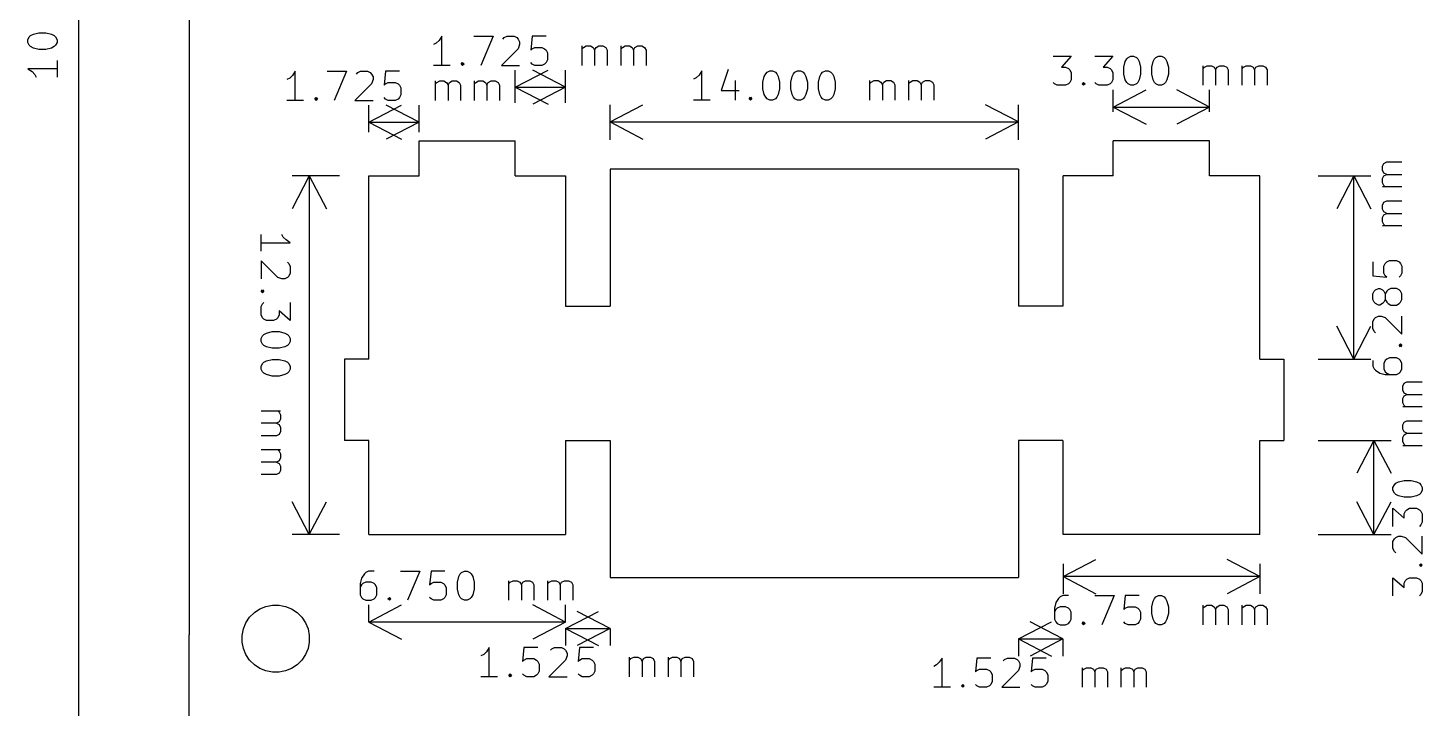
# Model space of a CAD drawing. Extents: x -39 to 106, y -122 to -6.
# Drawn here: x -37.72 to 10.08, y -87.73 to -64.41 of the extents above; entities that cross this region are included whole.
import ezdxf

# ---------------------------------------------------------------- set-up
doc = ezdxf.new("R2010")
doc.units = 0
doc.layers.add('BLACK', color=7, linetype='CONTINUOUS')

msp = doc.modelspace()

# ---------------------------------------------------------------- linework, layer by layer
at = {"layer": 'BLACK', "linetype": 'CONTINUOUS'}
for p, q in [((-35.97, -113.38), (-35.97, -9.575)), ((-32.19, -10.07), (-32.19, -85.22)), ((-37.7176, -64.8108), (-37.67, -64.7156)), ((-37.7176, -64.9061), (-37.7176, -64.8108)), ((-37.67, -65.0013), (-37.7176, -64.9061)), ((-37.67, -64.7156), (-37.6224, -64.668)), ((-37.6224, -65.0489), (-37.67, -65.0013)), ((-37.6224, -64.668), (-37.5271, -64.6204)), ((-37.5271, -64.6204), (-37.3367, -64.5727)), ((-37.3367, -64.5727), (-37.0986, -64.5727)), ((-37.0986, -64.5727), (-36.9081, -64.6204)), ((-36.9081, -64.6204), (-36.8129, -64.668)), ((-36.8129, -64.668), (-36.7652, -64.7156)), ((-36.7652, -65.0013), (-36.8129, -65.0489)), ((-36.7652, -64.7156), (-36.7176, -64.8108)), ((-36.7176, -64.9061), (-36.7652, -65.0013)), ((-36.7176, -64.8108), (-36.7176, -64.9061)), ((-23.7163, -64.9305), (-23.8115, -64.9781)), ((-23.6211, -64.8352), (-23.7163, -64.9305)), ((-23.5258, -64.6924), (-23.6211, -64.8352)), ((-23.5258, -65.6924), (-23.5258, -64.6924)), ((-22.4306, -64.6924), (-21.7639, -64.6924)), ((-21.7639, -64.6924), (-22.1925, -65.6924)), ((-21.4306, -64.7876), (-21.383, -64.74)), ((-21.383, -64.74), (-21.2877, -64.6924)), ((-21.2877, -64.6924), (-21.0496, -64.6924)), ((-21.0496, -64.6924), (-20.9544, -64.74)), ((-20.9544, -64.74), (-20.9068, -64.7876)), ((-20.9068, -64.7876), (-20.8592, -64.8829)), ((-20.8592, -64.9781), (-20.9068, -65.121)), ((-20.8592, -64.8829), (-20.8592, -64.9781)), ((-20.4306, -64.6924), (-20.4782, -65.1686)), ((-19.9544, -64.6924), (-20.4306, -64.6924)), ((-37.5271, -65.0965), (-37.6224, -65.0489)), ((-37.3367, -65.1442), (-37.5271, -65.0965)), ((-37.0986, -65.1442), (-37.3367, -65.1442)), ((-36.9081, -65.0965), (-37.0986, -65.1442)), ((-36.8129, -65.0489), (-36.9081, -65.0965)), ((-20.9068, -65.121), (-21.4782, -65.6924)), ((-20.4782, -65.1686), (-20.4306, -65.121)), ((-20.4306, -65.121), (-20.3354, -65.0733)), ((-20.3354, -65.0733), (-20.0973, -65.0733)), ((-20.0973, -65.0733), (-20.002, -65.121)), ((-20.002, -65.121), (-19.9544, -65.1686)), ((-19.9544, -65.1686), (-19.9068, -65.2638)), ((-19.9068, -65.2638), (-19.9068, -65.5019)), ((-18.7163, -65.6924), (-18.7163, -65.0257)), ((-18.7163, -65.121), (-18.6687, -65.0733)), ((-18.6687, -65.0733), (-18.5734, -65.0257)), ((-18.5734, -65.0257), (-18.4306, -65.0257)), ((-18.4306, -65.0257), (-18.3354, -65.0733)), ((-18.3354, -65.0733), (-18.2877, -65.1686)), ((-18.2877, -65.1686), (-18.2401, -65.0733)), ((-18.2877, -65.1686), (-18.2877, -65.6924)), ((-18.2401, -65.0733), (-18.1449, -65.0257)), ((-18.1449, -65.0257), (-18.002, -65.0257)), ((-18.002, -65.0257), (-17.9068, -65.0733)), ((-17.9068, -65.0733), (-17.8592, -65.1686)), ((-17.8592, -65.1686), (-17.8592, -65.6924)), ((-17.383, -65.6924), (-17.383, -65.0257)), ((-17.383, -65.121), (-17.3354, -65.0733)), ((-17.3354, -65.0733), (-17.2401, -65.0257)), ((-17.2401, -65.0257), (-17.0973, -65.0257)), ((-17.0973, -65.0257), (-17.002, -65.0733)), ((-17.002, -65.0733), (-16.9544, -65.1686)), ((-16.9544, -65.1686), (-16.9068, -65.0733)), ((-16.9544, -65.1686), (-16.9544, -65.6924)), ((-16.9068, -65.0733), (-16.8115, -65.0257)), ((-16.8115, -65.0257), (-16.6687, -65.0257)), ((-16.6687, -65.0257), (-16.5734, -65.0733)), ((-16.5734, -65.0733), (-16.5258, -65.1686)), ((-16.5258, -65.1686), (-16.5258, -65.6924)), ((-2.56879, -65.3724), (-1.94974, -65.3724)), ((-1.94974, -65.3724), (-2.28307, -65.7533)), ((-1.14021, -65.3724), (-0.52117, -65.3724)), ((-0.52117, -65.3724), (-0.8545, -65.7533)), ((-0.09259, -65.5629), (-0.04498, -65.4676)), ((-0.04498, -65.4676), (0.00264, -65.42)), ((0.00264, -65.42), (0.09788, -65.3724)), ((0.09788, -65.3724), (0.19312, -65.3724)), ((0.19312, -65.3724), (0.28836, -65.42)), ((0.28836, -65.42), (0.33598, -65.4676)), ((0.33598, -65.4676), (0.3836, -65.5629)), ((0.85979, -65.5629), (0.9074, -65.4676)), ((0.9074, -65.4676), (0.95502, -65.42)), ((0.95502, -65.42), (1.05026, -65.3724)), ((1.05026, -65.3724), (1.1455, -65.3724)), ((1.1455, -65.3724), (1.24074, -65.42)), ((1.24074, -65.42), (1.28836, -65.4676)), ((1.28836, -65.4676), (1.33598, -65.5629)), ((-36.7176, -65.8108), (-37.7176, -65.8108)), ((-37.7176, -65.8108), (-37.5748, -65.9061)), ((-37.5748, -65.9061), (-37.4795, -66.0013)), ((-36.7176, -65.5251), (-36.7176, -66.0965)), ((-28.5507, -65.8924), (-28.6459, -66.0352)), ((-28.5507, -66.8924), (-28.5507, -65.8924)), ((-27.4555, -65.8924), (-26.7888, -65.8924)), ((-26.7888, -65.8924), (-27.2174, -66.8924)), ((-26.4555, -65.9876), (-26.4078, -65.94)), ((-26.4078, -65.94), (-26.3126, -65.8924)), ((-26.3126, -65.8924), (-26.0745, -65.8924)), ((-26.0745, -65.8924), (-25.9793, -65.94)), ((-25.9793, -65.94), (-25.9317, -65.9876)), ((-25.4555, -65.8924), (-25.5031, -66.3686)), ((-24.9793, -65.8924), (-25.4555, -65.8924)), ((-23.2401, -65.6924), (-23.8115, -65.6924)), ((-22.8592, -65.6448), (-22.8115, -65.5971)), ((-22.8115, -65.6924), (-22.8592, -65.6448)), ((-22.8115, -65.5971), (-22.7639, -65.6448)), ((-22.8115, -65.5971), (-22.8115, -65.6924)), ((-22.7639, -65.6448), (-22.8115, -65.6924)), ((-21.4782, -65.6924), (-20.8592, -65.6924)), ((-21.0072, -66.98), (-21.0072, -65.8536)), ((-21.0072, -66.44), (-19.8807, -65.8536)), ((-20.4306, -65.6448), (-20.4782, -65.5971)), ((-20.3354, -65.6924), (-20.4306, -65.6448)), ((-19.2825, -66.44), (-20.409, -65.8536)), ((-20.0973, -65.6924), (-20.3354, -65.6924)), ((-20.002, -65.6448), (-20.0973, -65.6924)), ((-19.9544, -65.5971), (-20.002, -65.6448)), ((-19.9068, -65.5019), (-19.9544, -65.5971)), ((-19.2825, -66.98), (-19.2825, -65.8536)), ((-14.613, -65.8824), (-14.7083, -66.0252)), ((-14.613, -66.8824), (-14.613, -65.8824)), ((-13.7083, -65.8348), (-13.9464, -66.549)), ((-12.4225, -65.9776), (-12.3749, -65.93)), ((-12.3749, -65.93), (-12.2797, -65.8824)), ((-12.2797, -65.8824), (-12.1844, -65.8824)), ((-12.1844, -65.8824), (-12.0892, -65.93)), ((-12.0892, -65.93), (-12.0416, -65.9776)), ((-11.4702, -65.9776), (-11.4225, -65.93)), ((-11.4225, -65.93), (-11.3273, -65.8824)), ((-11.3273, -65.8824), (-11.2321, -65.8824)), ((-11.2321, -65.8824), (-11.1368, -65.93)), ((-11.1368, -65.93), (-11.0892, -65.9776)), ((-10.5178, -65.9776), (-10.4702, -65.93)), ((-10.4702, -65.93), (-10.3749, -65.8824)), ((-10.3749, -65.8824), (-10.2797, -65.8824)), ((-10.2797, -65.8824), (-10.1844, -65.93)), ((-10.1844, -65.93), (-10.1368, -65.9776)), ((-2.28307, -65.7533), (-2.14021, -65.7533)), ((-2.14021, -65.7533), (-2.04498, -65.801)), ((-2.04498, -65.801), (-1.99736, -65.8486)), ((-1.99736, -65.8486), (-1.94974, -65.9438)), ((-1.94974, -65.9438), (-1.94974, -66.1819)), ((-0.8545, -65.7533), (-0.71164, -65.7533)), ((-0.71164, -65.7533), (-0.6164, -65.801)), ((-0.6164, -65.801), (-0.56878, -65.8486)), ((-0.56878, -65.8486), (-0.52117, -65.9438)), ((-0.52117, -65.9438), (-0.52117, -66.1819)), ((-0.14021, -65.7533), (-0.09259, -65.5629)), ((-0.14021, -65.9914), (-0.14021, -65.7533)), ((0.3836, -65.5629), (0.43121, -65.7533)), ((0.43121, -65.7533), (0.43121, -65.9914)), ((0.81217, -65.7533), (0.85979, -65.5629)), ((0.81217, -65.9914), (0.81217, -65.7533)), ((1.33598, -65.5629), (1.38359, -65.7533)), ((1.38359, -65.7533), (1.38359, -65.9914)), ((2.57407, -66.3724), (2.57407, -65.7057)), ((2.57407, -65.801), (2.62169, -65.7533)), ((2.62169, -65.7533), (2.71693, -65.7057)), ((2.71693, -65.7057), (2.85979, -65.7057)), ((2.85979, -65.7057), (2.95502, -65.7533)), ((2.95502, -65.7533), (3.00264, -65.8486)), ((3.00264, -65.8486), (3.05026, -65.7533)), ((3.00264, -65.8486), (3.00264, -66.3724)), ((3.05026, -65.7533), (3.1455, -65.7057)), ((3.1455, -65.7057), (3.28836, -65.7057)), ((3.28836, -65.7057), (3.38359, -65.7533)), ((3.38359, -65.7533), (3.43121, -65.8486)), ((3.43121, -65.8486), (3.43121, -66.3724)), ((3.9074, -66.3724), (3.9074, -65.7057)), ((3.9074, -65.801), (3.95502, -65.7533)), ((3.95502, -65.7533), (4.05026, -65.7057)), ((4.05026, -65.7057), (4.19312, -65.7057)), ((4.19312, -65.7057), (4.28836, -65.7533)), ((4.28836, -65.7533), (4.33598, -65.8486)), ((4.33598, -65.8486), (4.38359, -65.7533)), ((4.33598, -65.8486), (4.33598, -66.3724)), ((4.38359, -65.7533), (4.47883, -65.7057)), ((4.47883, -65.7057), (4.62169, -65.7057)), ((4.62169, -65.7057), (4.71693, -65.7533)), ((4.71693, -65.7533), (4.76455, -65.8486)), ((4.76455, -65.8486), (4.76455, -66.3724)), ((-37.4795, -66.0013), (-37.4319, -66.0965)), ((-28.7412, -66.1305), (-28.8364, -66.1781)), ((-28.6459, -66.0352), (-28.7412, -66.1305)), ((-25.9317, -66.321), (-26.5031, -66.8924)), ((-25.9317, -65.9876), (-25.884, -66.0829)), ((-25.884, -66.1781), (-25.9317, -66.321)), ((-25.884, -66.0829), (-25.884, -66.1781)), ((-25.5031, -66.3686), (-25.4555, -66.321)), ((-25.4555, -66.321), (-25.3602, -66.2733)), ((-25.3602, -66.2733), (-25.1221, -66.2733)), ((-25.1221, -66.2733), (-25.0269, -66.321)), ((-25.0269, -66.321), (-24.9793, -66.3686)), ((-24.9793, -66.3686), (-24.9317, -66.4638)), ((-23.7412, -66.8924), (-23.7412, -66.2257)), ((-23.7412, -66.321), (-23.6936, -66.2733)), ((-23.6936, -66.2733), (-23.5983, -66.2257)), ((-23.5983, -66.2257), (-23.4555, -66.2257)), ((-23.4555, -66.2257), (-23.3602, -66.2733)), ((-23.3602, -66.2733), (-23.3126, -66.3686)), ((-23.3126, -66.3686), (-23.265, -66.2733)), ((-23.3126, -66.3686), (-23.3126, -66.8924)), ((-23.265, -66.2733), (-23.1698, -66.2257)), ((-23.1698, -66.2257), (-23.0269, -66.2257)), ((-23.0269, -66.2257), (-22.9317, -66.2733)), ((-22.9317, -66.2733), (-22.884, -66.3686)), ((-22.884, -66.3686), (-22.884, -66.8924)), ((-22.4078, -66.8924), (-22.4078, -66.2257)), ((-22.4078, -66.321), (-22.3602, -66.2733)), ((-22.3602, -66.2733), (-22.265, -66.2257)), ((-22.265, -66.2257), (-22.1221, -66.2257)), ((-22.1221, -66.2257), (-22.0269, -66.2733)), ((-22.0269, -66.2733), (-21.9793, -66.3686)), ((-21.9793, -66.3686), (-21.9317, -66.2733)), ((-21.9793, -66.3686), (-21.9793, -66.8924)), ((-21.9317, -66.2733), (-21.8364, -66.2257)), ((-21.8364, -66.2257), (-21.6936, -66.2257)), ((-21.6936, -66.2257), (-21.5983, -66.2733)), ((-21.5983, -66.2733), (-21.5507, -66.3686)), ((-21.5507, -66.3686), (-21.5507, -66.8924)), ((-21.0072, -66.44), (-19.2825, -66.44)), ((-21.0072, -66.44), (-19.8807, -67.0264)), ((-19.2825, -66.44), (-20.409, -67.0264)), ((-14.8035, -66.1205), (-14.8987, -66.1681)), ((-14.7083, -66.0252), (-14.8035, -66.1205)), ((-13.4702, -66.2157), (-13.4702, -66.8824)), ((-12.5178, -66.2633), (-12.4702, -66.0729)), ((-12.5178, -66.5014), (-12.5178, -66.2633)), ((-12.4702, -66.0729), (-12.4225, -65.9776)), ((-12.0416, -65.9776), (-11.994, -66.0729)), ((-11.994, -66.0729), (-11.9464, -66.2633)), ((-11.9464, -66.2633), (-11.9464, -66.5014)), ((-11.5654, -66.2633), (-11.5178, -66.0729)), ((-11.5654, -66.5014), (-11.5654, -66.2633)), ((-11.5178, -66.0729), (-11.4702, -65.9776)), ((-11.0892, -65.9776), (-11.0416, -66.0729)), ((-11.0416, -66.0729), (-10.994, -66.2633)), ((-10.994, -66.2633), (-10.994, -66.5014)), ((-10.613, -66.2633), (-10.5654, -66.0729)), ((-10.613, -66.5014), (-10.613, -66.2633)), ((-10.5654, -66.0729), (-10.5178, -65.9776)), ((-10.1368, -65.9776), (-10.0892, -66.0729)), ((-10.0892, -66.0729), (-10.0416, -66.2633)), ((-10.0416, -66.2633), (-10.0416, -66.5014)), ((-8.85111, -66.8824), (-8.85111, -66.2157)), ((-8.85111, -66.311), (-8.80349, -66.2633)), ((-8.80349, -66.2633), (-8.70825, -66.2157)), ((-8.70825, -66.2157), (-8.5654, -66.2157)), ((-8.5654, -66.2157), (-8.47016, -66.2633)), ((-8.47016, -66.2633), (-8.42254, -66.3586)), ((-8.42254, -66.3586), (-8.37492, -66.2633)), ((-8.42254, -66.3586), (-8.42254, -66.8824)), ((-8.37492, -66.2633), (-8.27968, -66.2157)), ((-8.27968, -66.2157), (-8.13683, -66.2157)), ((-8.13683, -66.2157), (-8.04159, -66.2633)), ((-8.04159, -66.2633), (-7.99397, -66.3586)), ((-7.99397, -66.3586), (-7.99397, -66.8824)), ((-7.51778, -66.8824), (-7.51778, -66.2157)), ((-7.51778, -66.311), (-7.47016, -66.2633)), ((-7.47016, -66.2633), (-7.37492, -66.2157)), ((-7.37492, -66.2157), (-7.23206, -66.2157)), ((-7.23206, -66.2157), (-7.13683, -66.2633)), ((-7.13683, -66.2633), (-7.08921, -66.3586)), ((-7.08921, -66.3586), (-7.04159, -66.2633)), ((-7.08921, -66.3586), (-7.08921, -66.8824)), ((-7.04159, -66.2633), (-6.94635, -66.2157)), ((-6.94635, -66.2157), (-6.80349, -66.2157)), ((-6.80349, -66.2157), (-6.70825, -66.2633)), ((-6.70825, -66.2633), (-6.66064, -66.3586)), ((-6.66064, -66.3586), (-6.66064, -66.8824)), ((-2.52117, -66.3248), (-2.56879, -66.2771)), ((-2.42593, -66.3724), (-2.52117, -66.3248)), ((-2.14021, -66.3724), (-2.42593, -66.3724)), ((-2.04498, -66.3248), (-2.14021, -66.3724)), ((-1.99736, -66.2771), (-2.04498, -66.3248)), ((-1.94974, -66.1819), (-1.99736, -66.2771)), ((-1.56878, -66.3248), (-1.52117, -66.2771)), ((-1.52117, -66.3724), (-1.56878, -66.3248)), ((-1.52117, -66.2771), (-1.47355, -66.3248)), ((-1.52117, -66.2771), (-1.52117, -66.3724)), ((-1.47355, -66.3248), (-1.52117, -66.3724)), ((-1.09259, -66.3248), (-1.14021, -66.2771)), ((-0.99736, -66.3724), (-1.09259, -66.3248)), ((-0.71164, -66.3724), (-0.99736, -66.3724)), ((-0.6164, -66.3248), (-0.71164, -66.3724)), ((-0.56878, -66.2771), (-0.6164, -66.3248)), ((-0.52117, -66.1819), (-0.56878, -66.2771)), ((-0.09259, -66.1819), (-0.14021, -65.9914)), ((-0.04498, -66.2771), (-0.09259, -66.1819)), ((0.00264, -66.3248), (-0.04498, -66.2771)), ((0.09788, -66.3724), (0.00264, -66.3248)), ((0.19312, -66.3724), (0.09788, -66.3724)), ((0.28836, -66.3248), (0.19312, -66.3724)), ((0.33598, -66.2771), (0.28836, -66.3248)), ((0.3836, -66.1819), (0.33598, -66.2771)), ((0.43121, -65.9914), (0.3836, -66.1819)), ((0.85979, -66.1819), (0.81217, -65.9914)), ((0.9074, -66.2771), (0.85979, -66.1819)), ((0.95502, -66.3248), (0.9074, -66.2771)), ((1.05026, -66.3724), (0.95502, -66.3248)), ((1.1455, -66.3724), (1.05026, -66.3724)), ((1.24074, -66.3248), (1.1455, -66.3724)), ((1.28836, -66.2771), (1.24074, -66.3248)), ((1.33598, -66.1819), (1.28836, -66.2771)), ((1.38359, -65.9914), (1.33598, -66.1819)), ((-28.265, -66.8924), (-28.8364, -66.8924)), ((-27.884, -66.8448), (-27.8364, -66.7971)), ((-27.8364, -66.8924), (-27.884, -66.8448)), ((-27.8364, -66.7971), (-27.7888, -66.8448)), ((-27.8364, -66.7971), (-27.8364, -66.8924)), ((-27.7888, -66.8448), (-27.8364, -66.8924)), ((-26.5031, -66.8924), (-25.884, -66.8924)), ((-25.4555, -66.8448), (-25.5031, -66.7971)), ((-25.3602, -66.8924), (-25.4555, -66.8448)), ((-25.1221, -66.8924), (-25.3602, -66.8924)), ((-25.0269, -66.8448), (-25.1221, -66.8924)), ((-24.9793, -66.7971), (-25.0269, -66.8448)), ((-24.9317, -66.7019), (-24.9793, -66.7971)), ((-24.9317, -66.4638), (-24.9317, -66.7019)), ((-14.3273, -66.8824), (-14.8987, -66.8824)), ((-13.9464, -66.549), (-13.3273, -66.549)), ((-12.994, -66.8348), (-12.9464, -66.7871)), ((-12.9464, -66.8824), (-12.994, -66.8348)), ((-12.9464, -66.7871), (-12.8987, -66.8348)), ((-12.9464, -66.7871), (-12.9464, -66.8824)), ((-12.8987, -66.8348), (-12.9464, -66.8824)), ((-12.4702, -66.6919), (-12.5178, -66.5014)), ((-12.4225, -66.7871), (-12.4702, -66.6919)), ((-12.3749, -66.8348), (-12.4225, -66.7871)), ((-12.2797, -66.8824), (-12.3749, -66.8348)), ((-12.1844, -66.8824), (-12.2797, -66.8824)), ((-12.0892, -66.8348), (-12.1844, -66.8824)), ((-12.0416, -66.7871), (-12.0892, -66.8348)), ((-11.994, -66.6919), (-12.0416, -66.7871)), ((-11.9464, -66.5014), (-11.994, -66.6919)), ((-11.5178, -66.6919), (-11.5654, -66.5014)), ((-11.4702, -66.7871), (-11.5178, -66.6919)), ((-11.4225, -66.8348), (-11.4702, -66.7871)), ((-11.3273, -66.8824), (-11.4225, -66.8348)), ((-11.2321, -66.8824), (-11.3273, -66.8824)), ((-11.1368, -66.8348), (-11.2321, -66.8824)), ((-11.0892, -66.7871), (-11.1368, -66.8348)), ((-11.0416, -66.6919), (-11.0892, -66.7871)), ((-10.994, -66.5014), (-11.0416, -66.6919)), ((-10.5654, -66.6919), (-10.613, -66.5014)), ((-10.5178, -66.7871), (-10.5654, -66.6919)), ((-10.4702, -66.8348), (-10.5178, -66.7871)), ((-10.3749, -66.8824), (-10.4702, -66.8348)), ((-10.2797, -66.8824), (-10.3749, -66.8824)), ((-10.1844, -66.8348), (-10.2797, -66.8824)), ((-10.1368, -66.7871), (-10.1844, -66.8348)), ((-10.0892, -66.6919), (-10.1368, -66.7871)), ((-10.0416, -66.5014), (-10.0892, -66.6919)), ((-0.5045, -67.28), (-0.5045, -66.5336)), ((-0.5045, -67.12), (0.622, -66.5336)), ((2.7955, -67.12), (1.669, -66.5336)), ((2.7955, -67.28), (2.7955, -66.5336)), ((-26.0322, -67.98), (-26.0322, -67.0536)), ((-26.0322, -67.64), (-24.9057, -67.0536)), ((-24.3072, -67.64), (-25.4338, -67.0536)), ((-24.3072, -67.98), (-24.3072, -67.0536)), ((-17.756, -68.25), (-17.756, -67.0436)), ((-17.756, -67.63), (-16.6295, -67.0436)), ((-3.75575, -67.63), (-4.88225, -67.0436)), ((-3.75575, -68.25), (-3.75575, -67.0436)), ((-0.5045, -67.12), (2.7955, -67.12)), ((-0.5045, -67.12), (0.622, -67.7064)), ((2.7955, -67.12), (1.669, -67.7064)), ((-26.0322, -67.64), (-24.3072, -67.64)), ((-26.0322, -67.64), (-24.9057, -68.2264)), ((-24.3072, -67.64), (-25.4338, -68.2264)), ((-17.756, -67.63), (-3.75575, -67.63)), ((-17.756, -67.63), (-16.6295, -68.2164)), ((-3.75575, -67.63), (-4.88225, -68.2164)), ((-24.3072, -68.28), (-21.0072, -68.28)), ((-24.3072, -69.48), (-24.3072, -68.28)), ((-21.0072, -69.48), (-21.0072, -68.28)), ((-0.5045, -69.48), (-0.5045, -68.28)), ((2.7955, -68.28), (-0.5045, -68.28)), ((2.7955, -69.48), (2.7955, -68.28)), ((-3.756, -69.25), (-17.756, -69.25)), ((-17.756, -69.25), (-17.756, -73.95)), ((-3.75575, -69.25), (-3.75575, -73.95)), ((8.72571, -69.1463), (8.77333, -69.0511)), ((8.72571, -69.2892), (8.72571, -69.1463)), ((8.77333, -69.3844), (8.72571, -69.2892)), ((8.77333, -69.0511), (8.86857, -69.0035)), ((8.86857, -69.0035), (9.39238, -69.0035)), ((-27.0322, -69.48), (-28.6564, -69.48)), ((-28.07, -69.48), (-28.6564, -70.6065)), ((-28.07, -69.48), (-28.07, -81.78)), ((-28.07, -69.48), (-27.4836, -70.6065)), ((-26.0322, -69.48), (-24.3072, -69.48)), ((-26.0322, -75.765), (-26.0322, -69.48)), ((-21.0075, -69.48), (-19.2825, -69.48)), ((-19.281, -69.48), (-19.281, -73.95)), ((-2.23075, -69.48), (-2.23075, -73.95)), ((-0.5045, -69.48), (-2.2295, -69.48)), ((4.5205, -69.48), (2.7955, -69.48)), ((4.5205, -75.765), (4.5205, -69.48)), ((6.5205, -69.48), (8.32642, -69.48)), ((7.74, -69.48), (7.15358, -70.6065)), ((7.74, -75.765), (7.74, -69.48)), ((7.74, -69.48), (8.32642, -70.6065)), ((8.72571, -69.5749), (8.77333, -69.4796)), ((8.72571, -69.7177), (8.72571, -69.5749)), ((8.77333, -69.813), (8.72571, -69.7177)), ((8.86857, -69.432), (8.77333, -69.3844)), ((8.77333, -69.4796), (8.86857, -69.432)), ((8.86857, -69.432), (9.39238, -69.432)), ((9.39238, -69.8606), (8.72571, -69.8606)), ((8.82095, -69.8606), (8.77333, -69.813)), ((8.72571, -70.4796), (8.77333, -70.3844)), ((8.72571, -70.6225), (8.72571, -70.4796)), ((8.77333, -70.7177), (8.72571, -70.6225)), ((8.77333, -70.3844), (8.86857, -70.3368)), ((8.86857, -70.7654), (8.77333, -70.7177)), ((8.86857, -70.3368), (9.39238, -70.3368)), ((8.72571, -70.9082), (8.77333, -70.813)), ((8.72571, -71.0511), (8.72571, -70.9082)), ((8.77333, -71.1463), (8.72571, -71.0511)), ((9.39238, -71.1939), (8.72571, -71.1939)), ((8.77333, -70.813), (8.86857, -70.7654)), ((8.82095, -71.1939), (8.77333, -71.1463)), ((8.86857, -70.7654), (9.39238, -70.7654)), ((-29.7224, -72.0586), (-29.7224, -71.4871)), ((-28.9605, -71.5824), (-29.0081, -71.4871)), ((-28.8652, -71.6776), (-28.9605, -71.5824)), ((-28.7224, -71.7729), (-28.8652, -71.6776)), ((-29.7224, -71.7729), (-28.7224, -71.7729)), ((-29.151, -72.9633), (-29.7224, -72.3919)), ((-29.7224, -72.3919), (-29.7224, -73.011)), ((-28.8176, -72.4395), (-28.77, -72.4871)), ((-28.77, -72.4871), (-28.7224, -72.5824)), ((-28.7224, -72.5824), (-28.7224, -72.8205)), ((8.39238, -72.432), (8.39238, -72.9082)), ((8.77333, -72.5749), (8.82095, -72.4796)), ((8.77333, -72.813), (8.77333, -72.5749)), ((8.82095, -72.4796), (8.86857, -72.432)), ((8.86857, -72.432), (8.96381, -72.3844)), ((8.96381, -72.3844), (9.2019, -72.3844)), ((9.2019, -72.3844), (9.29714, -72.432)), ((9.29714, -72.432), (9.34476, -72.4796)), ((9.34476, -72.4796), (9.39238, -72.5749)), ((9.39238, -72.5749), (9.39238, -72.813)), ((-29.0081, -73.011), (-29.151, -72.9633)), ((-28.9129, -73.011), (-29.0081, -73.011)), ((-28.8176, -72.9633), (-28.9129, -73.011)), ((-28.77, -72.9157), (-28.8176, -72.9633)), ((-28.7224, -72.8205), (-28.77, -72.9157)), ((8.39238, -72.9082), (8.86857, -72.9558)), ((8.82095, -72.9082), (8.77333, -72.813)), ((8.86857, -72.9558), (8.82095, -72.9082)), ((9.34476, -72.9082), (9.29714, -72.9558)), ((9.39238, -72.813), (9.34476, -72.9082)), ((-29.7224, -73.4395), (-29.6748, -73.3919)), ((-29.6748, -73.4871), (-29.7224, -73.4395)), ((-29.6271, -73.4395), (-29.7224, -73.4395)), ((-29.6748, -73.3919), (-29.6271, -73.4395)), ((-29.6271, -73.4395), (-29.6748, -73.4871)), ((8.39238, -73.5273), (8.44, -73.432)), ((8.39238, -73.7177), (8.39238, -73.5273)), ((8.44, -73.432), (8.48762, -73.3844)), ((8.48762, -73.3844), (8.58286, -73.3368)), ((8.58286, -73.3368), (8.63048, -73.3368)), ((8.63048, -73.3368), (8.72571, -73.3844)), ((8.72571, -73.3844), (8.77333, -73.432)), ((8.77333, -73.432), (8.82095, -73.5273)), ((8.86857, -73.432), (8.82095, -73.5273)), ((8.82095, -73.5273), (8.82095, -73.7177)), ((8.91619, -73.3844), (8.86857, -73.432)), ((9.01143, -73.3368), (8.91619, -73.3844)), ((9.2019, -73.3368), (9.01143, -73.3368)), ((9.29714, -73.3844), (9.2019, -73.3368)), ((9.34476, -73.432), (9.29714, -73.3844)), ((9.39238, -73.5273), (9.34476, -73.432)), ((9.39238, -73.7177), (9.39238, -73.5273)), ((-29.7224, -73.9633), (-29.6748, -73.8681)), ((-29.7224, -74.249), (-29.7224, -73.9633)), ((-29.6748, -73.8681), (-29.6271, -73.8205)), ((-28.7224, -73.8205), (-28.7224, -74.4395)), ((-19.281, -73.95), (-17.756, -73.95)), ((-2.23075, -73.95), (-3.75575, -73.95)), ((8.44, -73.813), (8.39238, -73.7177)), ((8.48762, -73.8606), (8.44, -73.813)), ((8.58286, -73.9082), (8.48762, -73.8606)), ((8.63048, -73.9082), (8.58286, -73.9082)), ((8.72571, -73.8606), (8.63048, -73.9082)), ((8.77333, -73.813), (8.72571, -73.8606)), ((8.82095, -73.7177), (8.77333, -73.813)), ((8.82095, -73.7177), (8.86857, -73.813)), ((8.86857, -73.813), (8.91619, -73.8606)), ((8.91619, -73.8606), (9.01143, -73.9082)), ((9.01143, -73.9082), (9.2019, -73.9082)), ((9.2019, -73.9082), (9.29714, -73.8606)), ((9.29714, -73.8606), (9.34476, -73.813)), ((9.34476, -73.813), (9.39238, -73.7177)), ((-29.6748, -74.3443), (-29.7224, -74.249)), ((-29.6271, -74.3919), (-29.6748, -74.3443)), ((-29.5319, -74.4395), (-29.6271, -74.3919)), ((-29.2938, -74.4395), (-29.5319, -74.4395)), ((-29.1986, -74.3919), (-29.2938, -74.4395)), ((-29.151, -74.3443), (-29.1986, -74.3919)), ((-29.1033, -74.249), (-29.151, -74.3443)), ((-28.7224, -74.4395), (-29.1033, -74.1062)), ((-29.1033, -74.1062), (-29.1033, -74.249)), ((8.39238, -74.4796), (8.44, -74.3844)), ((8.39238, -74.7177), (8.39238, -74.4796)), ((8.44, -74.3844), (8.48762, -74.3368)), ((8.48762, -74.3368), (8.58286, -74.2892)), ((8.58286, -74.2892), (8.67809, -74.2892)), ((8.67809, -74.2892), (8.82095, -74.3368)), ((8.82095, -74.3368), (9.39238, -74.9082)), ((9.39238, -74.9082), (9.39238, -74.2892)), ((-29.7224, -75.0586), (-29.6748, -74.9633)), ((-29.6748, -74.9633), (-29.6271, -74.9157)), ((-29.6271, -74.9157), (-29.5319, -74.8681)), ((-29.5319, -74.8681), (-29.3414, -74.8205)), ((-29.3414, -74.8205), (-29.1033, -74.8205)), ((-29.1033, -74.8205), (-28.9129, -74.8681)), ((-28.9129, -74.8681), (-28.8176, -74.9157)), ((-28.8176, -74.9157), (-28.77, -74.9633)), ((-28.77, -74.9633), (-28.7224, -75.0586)), ((7.74, -75.765), (7.15358, -74.6385)), ((7.74, -75.765), (8.32642, -74.6385)), ((8.44, -74.813), (8.39238, -74.7177)), ((8.48762, -74.8606), (8.44, -74.813)), ((-29.7224, -75.1538), (-29.7224, -75.0586)), ((-29.6748, -75.249), (-29.7224, -75.1538)), ((-29.6271, -75.2967), (-29.6748, -75.249)), ((-29.5319, -75.3443), (-29.6271, -75.2967)), ((-29.3414, -75.3919), (-29.5319, -75.3443)), ((-29.1033, -75.3919), (-29.3414, -75.3919)), ((-28.9129, -75.3443), (-29.1033, -75.3919)), ((-28.8176, -75.2967), (-28.9129, -75.3443)), ((-28.77, -75.249), (-28.8176, -75.2967)), ((-28.7224, -75.1538), (-28.77, -75.249)), ((-28.7224, -75.0586), (-28.7224, -75.1538)), ((9.29714, -75.2892), (9.34476, -75.2415)), ((9.34476, -75.3368), (9.29714, -75.2892)), ((9.29714, -75.2892), (9.39238, -75.2892)), ((9.34476, -75.2415), (9.39238, -75.2892)), ((9.39238, -75.2892), (9.34476, -75.3368)), ((-29.7224, -76.011), (-29.6748, -75.9157)), ((-29.6748, -75.9157), (-29.6271, -75.8681)), ((-29.6271, -75.8681), (-29.5319, -75.8205)), ((-29.5319, -75.8205), (-29.3414, -75.7729)), ((-29.3414, -75.7729), (-29.1033, -75.7729)), ((-29.1033, -75.7729), (-28.9129, -75.8205)), ((-28.9129, -75.8205), (-28.8176, -75.8681)), ((-28.8176, -75.8681), (-28.77, -75.9157)), ((-28.77, -75.9157), (-28.7224, -76.011)), ((-26.0322, -75.765), (-26.8573, -75.765)), ((-26.8573, -75.765), (-26.8573, -78.55)), ((4.5205, -75.765), (5.3455, -75.765)), ((5.3455, -75.765), (5.3455, -78.55)), ((6.5205, -75.765), (8.32642, -75.765)), ((8.39238, -75.813), (8.39238, -76.0035)), ((8.82095, -75.813), (8.77333, -75.9082)), ((8.77333, -75.9082), (8.77333, -76.0987)), ((8.86857, -75.7654), (8.82095, -75.813)), ((8.96381, -75.7177), (8.86857, -75.7654)), ((9.2019, -75.7177), (8.96381, -75.7177)), ((9.29714, -75.7654), (9.2019, -75.7177)), ((9.34476, -75.813), (9.29714, -75.7654)), ((9.39238, -75.9082), (9.34476, -75.813)), ((9.39238, -76.0987), (9.39238, -75.9082)), ((-29.7224, -76.1062), (-29.7224, -76.011)), ((-29.6748, -76.2014), (-29.7224, -76.1062)), ((-29.6271, -76.249), (-29.6748, -76.2014)), ((-29.5319, -76.2967), (-29.6271, -76.249)), ((-29.3414, -76.3443), (-29.5319, -76.2967)), ((-29.1033, -76.3443), (-29.3414, -76.3443)), ((-28.9129, -76.2967), (-29.1033, -76.3443)), ((-28.8176, -76.249), (-28.9129, -76.2967)), ((-28.77, -76.2014), (-28.8176, -76.249)), ((-28.7224, -76.1062), (-28.77, -76.2014)), ((-28.7224, -76.011), (-28.7224, -76.1062)), ((8.39238, -76.0035), (8.44, -76.0987)), ((8.44, -76.0987), (8.48762, -76.1463)), ((8.48762, -76.1463), (8.63048, -76.2415)), ((8.63048, -76.2415), (8.82095, -76.2892)), ((8.77333, -76.0987), (8.82095, -76.1939)), ((8.82095, -76.1939), (8.86857, -76.2415)), ((8.82095, -76.2892), (9.2019, -76.2892)), ((8.86857, -76.2415), (8.96381, -76.2892)), ((9.2019, -76.2892), (9.29714, -76.2415)), ((9.29714, -76.2415), (9.34476, -76.1939)), ((9.34476, -76.1939), (9.39238, -76.0987)), ((9.41571, -76.6888), (9.46333, -76.5936)), ((9.41571, -76.8317), (9.41571, -76.6888)), ((9.46333, -76.9269), (9.41571, -76.8317)), ((9.46333, -76.5936), (9.55857, -76.546)), ((9.55857, -76.9745), (9.46333, -76.9269)), ((9.55857, -76.546), (10.0824, -76.546)), ((9.41571, -77.1174), (9.46333, -77.0221)), ((9.41571, -77.2602), (9.41571, -77.1174)), ((9.46333, -77.3555), (9.41571, -77.2602)), ((10.0824, -77.4031), (9.41571, -77.4031)), ((9.46333, -77.0221), (9.55857, -76.9745)), ((9.51095, -77.4031), (9.46333, -77.3555)), ((9.55857, -76.9745), (10.0824, -76.9745)), ((-29.7224, -77.5348), (-29.0557, -77.5348)), ((-29.151, -77.5348), (-29.1033, -77.5824)), ((-29.1033, -77.5824), (-29.0557, -77.6776)), ((-29.0557, -77.8205), (-29.1033, -77.9157)), ((-29.0557, -77.6776), (-29.0557, -77.8205)), ((9.46333, -77.9269), (9.55857, -77.8793)), ((9.55857, -77.8793), (10.0824, -77.8793)), ((-29.1986, -77.9633), (-29.7224, -77.9633)), ((-29.1986, -78.3919), (-29.7224, -78.3919)), ((-29.1033, -77.9157), (-29.1986, -77.9633)), ((-29.1986, -77.9633), (-29.1033, -78.011)), ((-29.1033, -78.3443), (-29.1986, -78.3919)), ((-29.1033, -78.011), (-29.0557, -78.1062)), ((-29.0557, -78.249), (-29.1033, -78.3443)), ((-29.0557, -78.1062), (-29.0557, -78.249)), ((9.41571, -78.0221), (9.46333, -77.9269)), ((9.41571, -78.165), (9.41571, -78.0221)), ((9.46333, -78.2602), (9.41571, -78.165)), ((9.41571, -78.4507), (9.46333, -78.3555)), ((9.55857, -78.3079), (9.46333, -78.2602)), ((9.46333, -78.3555), (9.55857, -78.3079)), ((9.55857, -78.3079), (10.0824, -78.3079)), ((-29.7224, -78.8681), (-29.0557, -78.8681)), ((-29.151, -78.8681), (-29.1033, -78.9157)), ((-26.0322, -78.55), (-26.8573, -78.55)), ((-26.0322, -81.78), (-26.0322, -78.55)), ((-19.281, -78.55), (-17.756, -78.55)), ((-19.281, -78.55), (-19.281, -81.78)), ((-17.756, -78.55), (-17.756, -83.25)), ((-2.23075, -78.55), (-3.75575, -78.55)), ((-3.75575, -78.55), (-3.75575, -83.25)), ((-2.23075, -78.55), (-2.23075, -81.78)), ((4.5205, -78.55), (5.3455, -78.55)), ((4.5205, -81.78), (4.5205, -78.55)), ((6.5205, -78.55), (9.01642, -78.55)), ((8.43, -78.55), (7.84358, -79.6765)), ((8.43, -81.78), (8.43, -78.55)), ((8.43, -78.55), (9.01642, -79.6765)), ((9.41571, -78.5936), (9.41571, -78.4507)), ((9.46333, -78.6888), (9.41571, -78.5936)), ((10.0824, -78.7364), (9.41571, -78.7364)), ((9.51095, -78.7364), (9.46333, -78.6888)), ((-29.1986, -79.2967), (-29.7224, -79.2967)), ((-29.1033, -79.249), (-29.1986, -79.2967)), ((-29.1986, -79.2967), (-29.1033, -79.3443)), ((-29.1033, -78.9157), (-29.0557, -79.011)), ((-29.0557, -79.1538), (-29.1033, -79.249)), ((-29.1033, -79.3443), (-29.0557, -79.4395)), ((-29.0557, -79.011), (-29.0557, -79.1538)), ((-29.1986, -79.7252), (-29.7224, -79.7252)), ((-29.1033, -79.6776), (-29.1986, -79.7252)), ((-29.0557, -79.5824), (-29.1033, -79.6776)), ((-29.0557, -79.4395), (-29.0557, -79.5824)), ((9.08238, -80.165), (9.13, -80.0698)), ((9.08238, -80.2602), (9.08238, -80.165)), ((9.13, -80.3555), (9.08238, -80.2602)), ((9.13, -80.0698), (9.17762, -80.0221)), ((9.17762, -80.0221), (9.27286, -79.9745)), ((9.27286, -79.9745), (9.46333, -79.9269)), ((9.46333, -79.9269), (9.70143, -79.9269)), ((9.70143, -79.9269), (9.8919, -79.9745)), ((9.8919, -79.9745), (9.98714, -80.0221)), ((9.98714, -80.0221), (10.0348, -80.0698)), ((10.0348, -80.0698), (10.0824, -80.165)), ((10.0824, -80.2602), (10.0348, -80.3555)), ((10.0824, -80.165), (10.0824, -80.2602)), ((-28.07, -81.78), (-28.6564, -80.6535)), ((-28.07, -81.78), (-27.4836, -80.6535)), ((8.43, -81.78), (7.84358, -80.6535)), ((8.43, -81.78), (9.01642, -80.6535)), ((9.17762, -80.4031), (9.13, -80.3555)), ((9.27286, -80.4507), (9.17762, -80.4031)), ((9.46333, -80.4983), (9.27286, -80.4507)), ((9.70143, -80.4983), (9.46333, -80.4983)), ((9.8919, -80.4507), (9.70143, -80.4983)), ((9.98714, -80.4031), (9.8919, -80.4507)), ((10.0348, -80.3555), (9.98714, -80.4031)), ((9.08238, -81.4983), (9.08238, -80.8793)), ((9.08238, -80.8793), (9.46333, -81.2126)), ((9.46333, -81.0698), (9.51095, -80.9745)), ((9.46333, -81.2126), (9.46333, -81.0698)), ((9.51095, -80.9745), (9.55857, -80.9269)), ((9.55857, -80.9269), (9.65381, -80.8793)), ((9.65381, -80.8793), (9.8919, -80.8793)), ((9.8919, -80.8793), (9.98714, -80.9269)), ((9.98714, -80.9269), (10.0348, -80.9745)), ((10.0348, -80.9745), (10.0824, -81.0698)), ((10.0824, -81.0698), (10.0824, -81.3555)), ((10.0348, -81.4507), (9.98714, -81.4983)), ((10.0824, -81.3555), (10.0348, -81.4507)), ((-27.0322, -81.78), (-28.6564, -81.78)), ((-26.0322, -81.78), (-19.2822, -81.78)), ((4.5205, -81.78), (-2.2295, -81.78)), ((6.5205, -81.78), (9.01642, -81.78)), ((9.08238, -82.0221), (9.13, -81.9269)), ((9.08238, -82.2602), (9.08238, -82.0221)), ((9.13, -81.9269), (9.17762, -81.8793)), ((9.17762, -81.8793), (9.27286, -81.8317)), ((9.27286, -81.8317), (9.3681, -81.8317)), ((9.3681, -81.8317), (9.51095, -81.8793)), ((9.51095, -81.8793), (10.0824, -82.4507)), ((10.0824, -82.4507), (10.0824, -81.8317)), ((-2.2295, -83.22), (-1.103, -82.6336)), ((4.5205, -83.22), (3.394, -82.6336)), ((9.13, -82.3555), (9.08238, -82.2602)), ((9.17762, -82.4031), (9.13, -82.3555)), ((-26.1811, -83.1276), (-26.2763, -83.2705)), ((-26.1334, -83.08), (-26.1811, -83.1276)), ((-26.0382, -83.0324), (-26.1334, -83.08)), ((-25.8477, -83.0324), (-26.0382, -83.0324)), ((-24.943, -83.0324), (-24.2763, -83.0324)), ((-24.2763, -83.0324), (-24.7049, -84.0324)), ((-23.8953, -83.0324), (-23.943, -83.5086)), ((-23.4192, -83.0324), (-23.8953, -83.0324)), ((-22.943, -83.2229), (-22.8953, -83.1276)), ((-22.8953, -83.1276), (-22.8477, -83.08)), ((-22.8477, -83.08), (-22.7525, -83.0324)), ((-22.7525, -83.0324), (-22.6572, -83.0324)), ((-22.6572, -83.0324), (-22.562, -83.08)), ((-22.562, -83.08), (-22.5144, -83.1276)), ((-22.5144, -83.1276), (-22.4668, -83.2229)), ((-2.2295, -82.78), (-2.2295, -83.8064)), ((4.5205, -82.78), (4.5205, -83.8064)), ((9.98714, -82.8317), (10.0348, -82.784)), ((10.0348, -82.8793), (9.98714, -82.8317)), ((9.98714, -82.8317), (10.0824, -82.8317)), ((10.0348, -82.784), (10.0824, -82.8317)), ((10.0824, -82.8317), (10.0348, -82.8793)), ((-26.2763, -83.2705), (-26.3239, -83.461)), ((-26.3239, -83.461), (-26.3239, -83.8419)), ((-26.2763, -83.5086), (-26.3239, -83.6038)), ((-26.2287, -83.461), (-26.2763, -83.5086)), ((-26.1334, -83.4133), (-26.2287, -83.461)), ((-25.943, -83.4133), (-26.1334, -83.4133)), ((-25.8477, -83.461), (-25.943, -83.4133)), ((-25.8001, -83.5086), (-25.8477, -83.461)), ((-25.7525, -83.6038), (-25.8001, -83.5086)), ((-25.7525, -83.8419), (-25.7525, -83.6038)), ((-23.943, -83.5086), (-23.8953, -83.461)), ((-23.8953, -83.461), (-23.8001, -83.4133)), ((-23.8001, -83.4133), (-23.562, -83.4133)), ((-23.562, -83.4133), (-23.4668, -83.461)), ((-23.4668, -83.461), (-23.4192, -83.5086)), ((-23.4192, -83.5086), (-23.3715, -83.6038)), ((-23.3715, -83.6038), (-23.3715, -83.8419)), ((-22.9906, -83.4133), (-22.943, -83.2229)), ((-22.9906, -83.6514), (-22.9906, -83.4133)), ((-22.4668, -83.2229), (-22.4192, -83.4133)), ((-22.4192, -83.4133), (-22.4192, -83.6514)), ((-21.2287, -84.0324), (-21.2287, -83.3657)), ((-21.2287, -83.461), (-21.1811, -83.4133)), ((-21.1811, -83.4133), (-21.0858, -83.3657)), ((-21.0858, -83.3657), (-20.943, -83.3657)), ((-20.943, -83.3657), (-20.8477, -83.4133)), ((-20.8477, -83.4133), (-20.8001, -83.5086)), ((-20.8001, -83.5086), (-20.7525, -83.4133)), ((-20.8001, -83.5086), (-20.8001, -84.0324)), ((-20.7525, -83.4133), (-20.6572, -83.3657)), ((-20.6572, -83.3657), (-20.5144, -83.3657)), ((-20.5144, -83.3657), (-20.4192, -83.4133)), ((-20.4192, -83.4133), (-20.3715, -83.5086)), ((-20.3715, -83.5086), (-20.3715, -84.0324)), ((-19.8953, -84.0324), (-19.8953, -83.3657)), ((-19.8953, -83.461), (-19.8477, -83.4133)), ((-19.8477, -83.4133), (-19.7525, -83.3657)), ((-19.7525, -83.3657), (-19.6096, -83.3657)), ((-19.6096, -83.3657), (-19.5144, -83.4133)), ((-19.5144, -83.4133), (-19.4668, -83.5086)), ((-19.4668, -83.5086), (-19.4192, -83.4133)), ((-19.4668, -83.5086), (-19.4668, -84.0324)), ((-19.4192, -83.4133), (-19.3239, -83.3657)), ((-19.3239, -83.3657), (-19.1811, -83.3657)), ((-19.1811, -83.3657), (-19.0858, -83.4133)), ((-19.0858, -83.4133), (-19.0382, -83.5086)), ((-19.0382, -83.5086), (-19.0382, -84.0324)), ((-17.756, -83.25), (-3.756, -83.25)), ((4.5205, -83.22), (-2.2295, -83.22)), ((-2.2295, -83.22), (-1.103, -83.8064)), ((4.5205, -83.22), (3.394, -83.8064)), ((9.08238, -83.8793), (9.08238, -83.2602)), ((9.08238, -83.2602), (9.46333, -83.5936)), ((9.46333, -83.4507), (9.51095, -83.3555)), ((9.46333, -83.5936), (9.46333, -83.4507)), ((9.51095, -83.3555), (9.55857, -83.3079)), ((9.55857, -83.3079), (9.65381, -83.2602)), ((9.65381, -83.2602), (9.8919, -83.2602)), ((9.8919, -83.2602), (9.98714, -83.3079)), ((9.98714, -83.3079), (10.0348, -83.3555)), ((10.0348, -83.3555), (10.0824, -83.4507)), ((10.0824, -83.4507), (10.0824, -83.7364)), ((-26.3239, -83.8419), (-26.2763, -83.9371)), ((-26.2763, -83.9371), (-26.2287, -83.9848)), ((-26.2287, -83.9848), (-26.1334, -84.0324)), ((-26.1334, -84.0324), (-25.943, -84.0324)), ((-25.943, -84.0324), (-25.8477, -83.9848)), ((-25.8477, -83.9848), (-25.8001, -83.9371)), ((-25.8001, -83.9371), (-25.7525, -83.8419)), ((-25.3715, -83.9848), (-25.3239, -83.9371)), ((-25.3239, -84.0324), (-25.3715, -83.9848)), ((-25.3239, -83.9371), (-25.2763, -83.9848)), ((-25.3239, -83.9371), (-25.3239, -84.0324)), ((-25.2763, -83.9848), (-25.3239, -84.0324)), ((-23.8953, -83.9848), (-23.943, -83.9371)), ((-23.8001, -84.0324), (-23.8953, -83.9848)), ((-23.562, -84.0324), (-23.8001, -84.0324)), ((-23.4668, -83.9848), (-23.562, -84.0324)), ((-23.4192, -83.9371), (-23.4668, -83.9848)), ((-23.3715, -83.8419), (-23.4192, -83.9371)), ((-22.943, -83.8419), (-22.9906, -83.6514)), ((-22.8953, -83.9371), (-22.943, -83.8419)), ((-22.8477, -83.9848), (-22.8953, -83.9371)), ((-22.7525, -84.0324), (-22.8477, -83.9848)), ((-22.6572, -84.0324), (-22.7525, -84.0324)), ((-22.562, -83.9848), (-22.6572, -84.0324)), ((-22.5144, -83.9371), (-22.562, -83.9848)), ((-22.4668, -83.8419), (-22.5144, -83.9371)), ((-22.4192, -83.6514), (-22.4668, -83.8419)), ((-2.47355, -84.1105), (-2.52117, -84.301)), ((-2.37831, -83.9676), (-2.47355, -84.1105)), ((-2.33069, -83.92), (-2.37831, -83.9676)), ((-2.23545, -83.8724), (-2.33069, -83.92)), ((-2.04498, -83.8724), (-2.23545, -83.8724)), ((-1.14021, -83.8724), (-0.47355, -83.8724)), ((-0.47355, -83.8724), (-0.90212, -84.8724)), ((-0.09259, -83.8724), (-0.14021, -84.3486)), ((0.3836, -83.8724), (-0.09259, -83.8724)), ((0.81217, -84.2533), (0.85979, -84.0629)), ((0.85979, -84.0629), (0.9074, -83.9676)), ((0.9074, -83.9676), (0.95502, -83.92)), ((0.95502, -83.92), (1.05026, -83.8724)), ((1.05026, -83.8724), (1.1455, -83.8724)), ((1.1455, -83.8724), (1.24074, -83.92)), ((1.24074, -83.92), (1.28836, -83.9676)), ((1.28836, -83.9676), (1.33598, -84.0629)), ((1.33598, -84.0629), (1.38359, -84.2533)), ((10.0348, -83.8317), (9.98714, -83.8793)), ((10.0824, -83.7364), (10.0348, -83.8317)), ((-30.114, -84.6163), (-29.9537, -84.456)), ((-29.9537, -84.456), (-29.7652, -84.33)), ((-29.7652, -84.33), (-29.5557, -84.2432)), ((-29.5557, -84.2432), (-29.4445, -84.2211)), ((-29.4445, -84.2211), (-29.3334, -84.199)), ((-29.3334, -84.199), (-29.1066, -84.199)), ((-29.1066, -84.199), (-28.9955, -84.2211)), ((-28.9955, -84.2211), (-28.8843, -84.2432)), ((-28.8843, -84.2432), (-28.6748, -84.33)), ((-28.6748, -84.33), (-28.4863, -84.456)), ((-28.4863, -84.456), (-28.326, -84.6163)), ((-26.0322, -84.78), (-26.0322, -84.1936)), ((-26.0322, -84.78), (-24.9057, -84.1936)), ((-19.2822, -84.78), (-20.4088, -84.1936)), ((-19.2822, -84.78), (-19.2822, -84.1936)), ((-19.281, -85), (-18.1545, -84.4136)), ((-17.756, -85), (-18.8825, -84.4136)), ((-2.52117, -84.301), (-2.52117, -84.6819)), ((-2.47355, -84.3486), (-2.52117, -84.4438)), ((-2.42593, -84.301), (-2.47355, -84.3486)), ((-2.33069, -84.2533), (-2.42593, -84.301)), ((-2.14021, -84.2533), (-2.33069, -84.2533)), ((-2.04498, -84.301), (-2.14021, -84.2533)), ((-1.99736, -84.3486), (-2.04498, -84.301)), ((-1.94974, -84.4438), (-1.99736, -84.3486)), ((-1.94974, -84.6819), (-1.94974, -84.4438)), ((-0.14021, -84.3486), (-0.09259, -84.301)), ((-0.09259, -84.301), (0.00264, -84.2533)), ((0.00264, -84.2533), (0.24074, -84.2533)), ((0.24074, -84.2533), (0.33598, -84.301)), ((0.33598, -84.301), (0.3836, -84.3486)), ((0.3836, -84.3486), (0.43121, -84.4438)), ((0.43121, -84.4438), (0.43121, -84.6819)), ((0.81217, -84.4914), (0.81217, -84.2533)), ((0.85979, -84.6819), (0.81217, -84.4914)), ((1.38359, -84.4914), (1.33598, -84.6819)), ((1.38359, -84.2533), (1.38359, -84.4914)), ((2.57407, -84.8724), (2.57407, -84.2057)), ((2.57407, -84.301), (2.62169, -84.2533)), ((2.62169, -84.2533), (2.71693, -84.2057)), ((2.71693, -84.2057), (2.85979, -84.2057)), ((2.85979, -84.2057), (2.95502, -84.2533)), ((2.95502, -84.2533), (3.00264, -84.3486)), ((3.00264, -84.3486), (3.05026, -84.2533)), ((3.00264, -84.3486), (3.00264, -84.8724)), ((3.05026, -84.2533), (3.1455, -84.2057)), ((3.1455, -84.2057), (3.28836, -84.2057)), ((3.28836, -84.2057), (3.38359, -84.2533)), ((3.38359, -84.2533), (3.43121, -84.3486)), ((3.43121, -84.3486), (3.43121, -84.8724)), ((3.9074, -84.8724), (3.9074, -84.2057)), ((3.9074, -84.301), (3.95502, -84.2533)), ((3.95502, -84.2533), (4.05026, -84.2057)), ((4.05026, -84.2057), (4.19312, -84.2057)), ((4.19312, -84.2057), (4.28836, -84.2533)), ((4.28836, -84.2533), (4.33598, -84.3486)), ((4.33598, -84.3486), (4.38359, -84.2533)), ((4.33598, -84.3486), (4.33598, -84.8724)), ((4.38359, -84.2533), (4.47883, -84.2057)), ((4.47883, -84.2057), (4.62169, -84.2057)), ((4.62169, -84.2057), (4.71693, -84.2533)), ((4.71693, -84.2533), (4.76455, -84.3486)), ((4.76455, -84.3486), (4.76455, -84.8724)), ((-30.371, -85.2366), (-30.3268, -85.0143)), ((-30.3268, -85.0143), (-30.24, -84.8048)), ((-30.24, -84.8048), (-30.114, -84.6163)), ((-28.326, -84.6163), (-28.2, -84.8048)), ((-28.2, -84.8048), (-28.1132, -85.0143)), ((-28.1132, -85.0143), (-28.069, -85.2366)), ((-19.2822, -84.78), (-26.0322, -84.78)), ((-26.0322, -84.78), (-24.9057, -85.3664)), ((-19.2822, -84.78), (-20.4088, -85.3664)), ((-19.281, -85), (-17.756, -85)), ((-19.281, -85), (-19.281, -85.5864)), ((-19.281, -85), (-18.1545, -85.5864)), ((-17.756, -85), (-18.8825, -85.5864)), ((-17.756, -85), (-17.756, -85.5864)), ((-3.75575, -85.36), (-2.62925, -84.7736)), ((-2.23075, -85.36), (-3.35725, -84.7736)), ((-2.52117, -84.6819), (-2.47355, -84.7771)), ((-2.47355, -84.7771), (-2.42593, -84.8248)), ((-2.42593, -84.8248), (-2.33069, -84.8724)), ((-2.33069, -84.8724), (-2.14021, -84.8724)), ((-2.14021, -84.8724), (-2.04498, -84.8248)), ((-2.04498, -84.8248), (-1.99736, -84.7771)), ((-1.99736, -84.7771), (-1.94974, -84.6819)), ((-1.56878, -84.8248), (-1.52117, -84.7771)), ((-1.52117, -84.8724), (-1.56878, -84.8248)), ((-1.52117, -84.7771), (-1.47355, -84.8248)), ((-1.52117, -84.7771), (-1.52117, -84.8724)), ((-1.47355, -84.8248), (-1.52117, -84.8724)), ((-0.09259, -84.8248), (-0.14021, -84.7771)), ((0.00264, -84.8724), (-0.09259, -84.8248)), ((0.24074, -84.8724), (0.00264, -84.8724)), ((0.33598, -84.8248), (0.24074, -84.8724)), ((0.3836, -84.7771), (0.33598, -84.8248)), ((0.43121, -84.6819), (0.3836, -84.7771)), ((0.9074, -84.7771), (0.85979, -84.6819)), ((0.95502, -84.8248), (0.9074, -84.7771)), ((1.05026, -84.8724), (0.95502, -84.8248)), ((1.1455, -84.8724), (1.05026, -84.8724)), ((1.24074, -84.8248), (1.1455, -84.8724)), ((1.28836, -84.7771), (1.24074, -84.8248)), ((1.33598, -84.6819), (1.28836, -84.7771)), ((-32.19, -112.825), (-32.19, -85.22)), ((-30.371, -85.4634), (-30.371, -85.2366)), ((-30.3268, -85.6857), (-30.371, -85.4634)), ((-28.069, -85.4634), (-28.1132, -85.6857)), ((-28.069, -85.2366), (-28.069, -85.4634)), ((-3.75575, -85.36), (-2.23075, -85.36)), ((-3.75575, -85.36), (-3.75575, -85.9464)), ((-3.75575, -85.36), (-2.62925, -85.9464)), ((-2.23075, -85.36), (-3.35725, -85.9464)), ((-2.23075, -85.36), (-2.23075, -85.9464)), ((-30.24, -85.8952), (-30.3268, -85.6857)), ((-30.114, -86.0837), (-30.24, -85.8952)), ((-28.2, -85.8952), (-28.326, -86.0837)), ((-28.1132, -85.6857), (-28.2, -85.8952)), ((-22.0899, -85.8905), (-22.1852, -85.9381)), ((-21.9947, -85.7952), (-22.0899, -85.8905)), ((-21.8995, -85.6524), (-21.9947, -85.7952)), ((-21.8995, -86.6524), (-21.8995, -85.6524)), ((-20.709, -85.6524), (-20.7566, -86.1286)), ((-20.2328, -85.6524), (-20.709, -85.6524)), ((-20.709, -86.081), (-20.6137, -86.0333)), ((-20.6137, -86.0333), (-20.3756, -86.0333)), ((-20.3756, -86.0333), (-20.2804, -86.081)), ((-19.8042, -85.7476), (-19.7566, -85.7)), ((-19.7566, -85.7), (-19.6614, -85.6524)), ((-19.6614, -85.6524), (-19.4233, -85.6524)), ((-19.4233, -85.6524), (-19.328, -85.7)), ((-19.328, -85.7), (-19.2804, -85.7476)), ((-19.2804, -85.7476), (-19.2328, -85.8429)), ((-19.2328, -85.9381), (-19.2804, -86.081)), ((-19.2328, -85.8429), (-19.2328, -85.9381)), ((-18.8042, -85.6524), (-18.8518, -86.1286)), ((-18.328, -85.6524), (-18.8042, -85.6524)), ((-18.8042, -86.081), (-18.709, -86.0333)), ((-18.709, -86.0333), (-18.4709, -86.0333)), ((-18.4709, -86.0333), (-18.3756, -86.081)), ((-17.0899, -86.6524), (-17.0899, -85.9857)), ((-17.0899, -86.081), (-17.0423, -86.0333)), ((-17.0423, -86.0333), (-16.9471, -85.9857)), ((-16.9471, -85.9857), (-16.8042, -85.9857)), ((-16.8042, -85.9857), (-16.709, -86.0333)), ((-16.709, -86.0333), (-16.6614, -86.1286)), ((-16.6614, -86.1286), (-16.6137, -86.0333)), ((-16.6137, -86.0333), (-16.5185, -85.9857)), ((-16.5185, -85.9857), (-16.3756, -85.9857)), ((-16.3756, -85.9857), (-16.2804, -86.0333)), ((-16.2804, -86.0333), (-16.2328, -86.1286)), ((-15.7566, -86.6524), (-15.7566, -85.9857)), ((-15.7566, -86.081), (-15.709, -86.0333)), ((-15.709, -86.0333), (-15.6137, -85.9857)), ((-15.6137, -85.9857), (-15.4709, -85.9857)), ((-15.4709, -85.9857), (-15.3756, -86.0333)), ((-15.3756, -86.0333), (-15.328, -86.1286)), ((-15.328, -86.1286), (-15.2804, -86.0333)), ((-15.2804, -86.0333), (-15.1852, -85.9857)), ((-15.1852, -85.9857), (-15.0423, -85.9857)), ((-15.0423, -85.9857), (-14.9471, -86.0333)), ((-14.9471, -86.0333), (-14.8995, -86.1286)), ((-6.3742, -86.0124), (-6.46944, -86.1552)), ((-6.3742, -87.0124), (-6.3742, -86.0124)), ((-5.18373, -86.0124), (-5.23135, -86.4886)), ((-4.70754, -86.0124), (-5.18373, -86.0124)), ((-4.23135, -86.06), (-4.13611, -86.0124)), ((-4.13611, -86.0124), (-3.89801, -86.0124)), ((-3.89801, -86.0124), (-3.80277, -86.06)), ((-3.27896, -86.0124), (-3.32658, -86.4886)), ((-2.80277, -86.0124), (-3.27896, -86.0124)), ((-29.9537, -86.244), (-30.114, -86.0837)), ((-29.7652, -86.37), (-29.9537, -86.244)), ((-29.5557, -86.4568), (-29.7652, -86.37)), ((-29.4445, -86.4789), (-29.5557, -86.4568)), ((-29.3334, -86.501), (-29.4445, -86.4789)), ((-29.1066, -86.501), (-29.3334, -86.501)), ((-28.9955, -86.4789), (-29.1066, -86.501)), ((-28.8843, -86.4568), (-28.9955, -86.4789)), ((-28.6748, -86.37), (-28.8843, -86.4568)), ((-28.4863, -86.244), (-28.6748, -86.37)), ((-28.326, -86.0837), (-28.4863, -86.244)), ((-20.7566, -86.1286), (-20.709, -86.081)), ((-20.2804, -86.081), (-20.2328, -86.1286)), ((-20.2328, -86.1286), (-20.1852, -86.2238)), ((-20.1852, -86.4619), (-20.2328, -86.5571)), ((-20.1852, -86.2238), (-20.1852, -86.4619)), ((-19.2804, -86.081), (-19.8518, -86.6524)), ((-18.8518, -86.1286), (-18.8042, -86.081)), ((-18.3756, -86.081), (-18.328, -86.1286)), ((-18.328, -86.1286), (-18.2804, -86.2238)), ((-18.2804, -86.4619), (-18.328, -86.5571)), ((-18.2804, -86.2238), (-18.2804, -86.4619)), ((-16.6614, -86.1286), (-16.6614, -86.6524)), ((-16.2328, -86.1286), (-16.2328, -86.6524)), ((-15.328, -86.1286), (-15.328, -86.6524)), ((-14.8995, -86.1286), (-14.8995, -86.6524)), ((-6.56468, -86.2505), (-6.65992, -86.2981)), ((-6.46944, -86.1552), (-6.56468, -86.2505)), ((-5.23135, -86.4886), (-5.18373, -86.441)), ((-5.18373, -86.441), (-5.08849, -86.3933)), ((-5.08849, -86.3933), (-4.85039, -86.3933)), ((-4.85039, -86.3933), (-4.75515, -86.441)), ((-4.75515, -86.441), (-4.70754, -86.4886)), ((-4.70754, -86.4886), (-4.65992, -86.5838)), ((-3.75515, -86.441), (-4.32658, -87.0124)), ((-4.27896, -86.1076), (-4.23135, -86.06)), ((-3.80277, -86.06), (-3.75515, -86.1076)), ((-3.75515, -86.1076), (-3.70754, -86.2029)), ((-3.70754, -86.2981), (-3.75515, -86.441)), ((-3.70754, -86.2029), (-3.70754, -86.2981)), ((-3.32658, -86.4886), (-3.27896, -86.441)), ((-3.27896, -86.441), (-3.18373, -86.3933)), ((-3.18373, -86.3933), (-2.94563, -86.3933)), ((-2.94563, -86.3933), (-2.85039, -86.441)), ((-2.85039, -86.441), (-2.80277, -86.4886)), ((-2.80277, -86.4886), (-2.75515, -86.5838)), ((-1.56468, -87.0124), (-1.56468, -86.3457)), ((-1.56468, -86.441), (-1.51706, -86.3933)), ((-1.51706, -86.3933), (-1.42182, -86.3457)), ((-1.42182, -86.3457), (-1.27896, -86.3457)), ((-1.27896, -86.3457), (-1.18373, -86.3933)), ((-1.18373, -86.3933), (-1.13611, -86.4886)), ((-1.13611, -86.4886), (-1.08849, -86.3933)), ((-1.13611, -86.4886), (-1.13611, -87.0124)), ((-1.08849, -86.3933), (-0.99325, -86.3457)), ((-0.99325, -86.3457), (-0.85039, -86.3457)), ((-0.85039, -86.3457), (-0.75515, -86.3933)), ((-0.75515, -86.3933), (-0.70754, -86.4886)), ((-0.70754, -86.4886), (-0.70754, -87.0124)), ((-0.23134, -87.0124), (-0.23134, -86.3457)), ((-0.23134, -86.441), (-0.18373, -86.3933)), ((-0.18373, -86.3933), (-0.08849, -86.3457)), ((-0.08849, -86.3457), (0.05437, -86.3457)), ((0.05437, -86.3457), (0.14961, -86.3933)), ((0.14961, -86.3933), (0.19723, -86.4886)), ((0.19723, -86.4886), (0.24485, -86.3933)), ((0.19723, -86.4886), (0.19723, -87.0124)), ((0.24485, -86.3933), (0.34008, -86.3457)), ((0.34008, -86.3457), (0.48294, -86.3457)), ((0.48294, -86.3457), (0.57818, -86.3933)), ((0.57818, -86.3933), (0.6258, -86.4886)), ((0.6258, -86.4886), (0.6258, -87.0124)), ((-21.6137, -86.6524), (-22.1852, -86.6524)), ((-21.2328, -86.6048), (-21.1852, -86.5571)), ((-21.1852, -86.6524), (-21.2328, -86.6048)), ((-21.1852, -86.5571), (-21.1375, -86.6048)), ((-21.1852, -86.5571), (-21.1852, -86.6524)), ((-21.1375, -86.6048), (-21.1852, -86.6524)), ((-20.709, -86.6048), (-20.7566, -86.5571)), ((-20.6137, -86.6524), (-20.709, -86.6048)), ((-20.3756, -86.6524), (-20.6137, -86.6524)), ((-20.2804, -86.6048), (-20.3756, -86.6524)), ((-20.2328, -86.5571), (-20.2804, -86.6048)), ((-19.8518, -86.6524), (-19.2328, -86.6524)), ((-18.8042, -86.6048), (-18.8518, -86.5571)), ((-18.709, -86.6524), (-18.8042, -86.6048)), ((-18.4709, -86.6524), (-18.709, -86.6524)), ((-18.3756, -86.6048), (-18.4709, -86.6524)), ((-18.328, -86.5571), (-18.3756, -86.6048)), ((-5.70754, -86.9648), (-5.65992, -86.9171)), ((-5.65992, -87.0124), (-5.70754, -86.9648)), ((-5.65992, -86.9171), (-5.6123, -86.9648)), ((-5.65992, -86.9171), (-5.65992, -87.0124)), ((-5.6123, -86.9648), (-5.65992, -87.0124)), ((-5.18373, -86.9648), (-5.23135, -86.9171)), ((-5.08849, -87.0124), (-5.18373, -86.9648)), ((-4.75515, -86.9648), (-4.85039, -87.0124)), ((-4.70754, -86.9171), (-4.75515, -86.9648)), ((-4.65992, -86.8219), (-4.70754, -86.9171)), ((-4.65992, -86.5838), (-4.65992, -86.8219)), ((-3.27896, -86.9648), (-3.32658, -86.9171)), ((-3.18373, -87.0124), (-3.27896, -86.9648)), ((-2.85039, -86.9648), (-2.94563, -87.0124)), ((-2.80277, -86.9171), (-2.85039, -86.9648)), ((-2.75515, -86.8219), (-2.80277, -86.9171)), ((-2.75515, -86.5838), (-2.75515, -86.8219)), ((-6.08849, -87.0124), (-6.65992, -87.0124)), ((-4.85039, -87.0124), (-5.08849, -87.0124)), ((-4.32658, -87.0124), (-3.70754, -87.0124)), ((-2.94563, -87.0124), (-3.18373, -87.0124))]:
    msp.add_line(p, q, dxfattribs=at)

doc.saveas('drawing.dxf')
